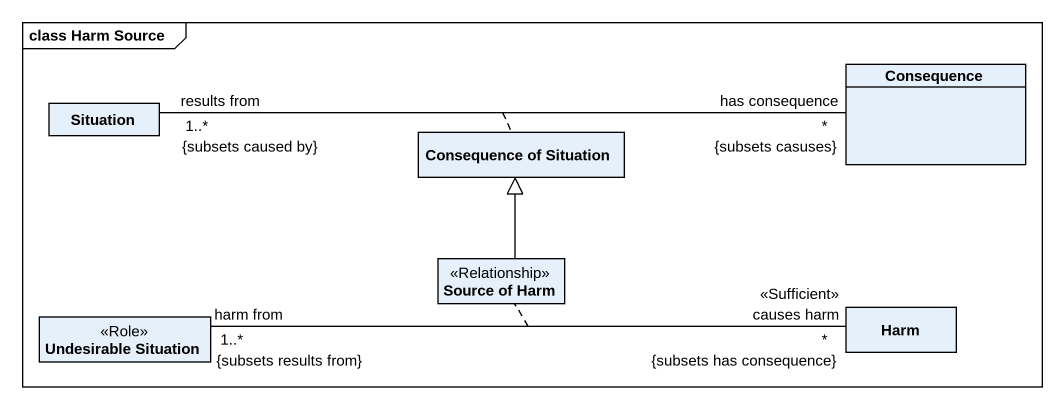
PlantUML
@startuml
mainframe class Harm Source
hide circle
hide empty members
class Situation
class Consequence
class "Consequence of Situation" as Consequence_of_Situation
class "Source of Harm" as Source_of_Harm <<Relationship>>
class "Undesirable Situation" as Undesirable_Situation <<Role>>
class Harm
Situation "results from\n1..*\n{subsets caused by}" -right- "has consequence\n*\n{subsets casuses}" Consequence
(Situation, Consequence) .. Consequence_of_Situation
Source_of_Harm -up-|> Consequence_of_Situation
Undesirable_Situation "harm from\n1..*\n{subsets results from}" -right- "causes harm\n*\n{subsets has consequence}\n<<Sufficient>>" Harm
(Undesirable_Situation, Harm) .. Source_of_Harm
@enduml
